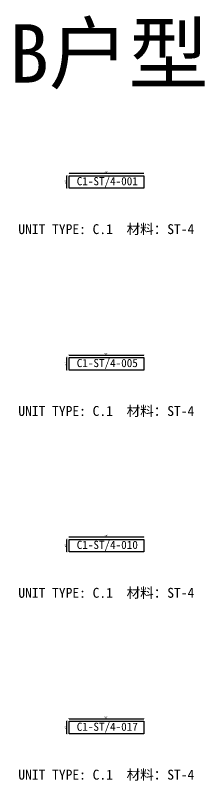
# Model space of a CAD drawing. Header units: millimetres. Extents: x -46962 to 137822, y -48342 to 2116.
# Drawn here: x -27664 to -25345, y -7338 to 2047 of the extents above; entities that cross this region are included whole.
import ezdxf
from ezdxf.enums import TextEntityAlignment as Align

# ---------------------------------------------------------------- set-up
doc = ezdxf.new("R2010")
doc.units = ezdxf.units.MM
doc.layers.add('COUNTERTOP_NUMBER', color=3, linetype='Continuous')
doc.layers.add('COUNTERTOPS', color=7, linetype='Continuous')
doc.styles.add('样式 1', font='')
doc.styles.get('样式 1').set_extended_font_data('NSimSun')
doc.dimstyles.new('副本 ISO-25', dxfattribs={"dimtxt": 25, "dimasz": 10, "dimexe": 1.5, "dimexo": 0.5, "dimtad": 1, "dimlfac": 0.03937, "dimlunit": 5, "dimtxsty": '样式 1', "dimblk": 'ARCHTICK', "dimcen": 2.5, "dimclrd": 256, "dimclrt": 1, "dimazin": 3, "dimtfac": 1, "dimtmove": 0, "dimatfit": 3, "dimfxlon": 1})

# ---------------------------------------------------------------- blocks, each defined once
blk = doc.blocks.new('_ArchTick')
at = {"color": 0, "linetype": 'ByBlock', "const_width": 0.15}
blk.add_lwpolyline([(-0.5, -0.5), (0.5, 0.5)], dxfattribs=at)
blk = doc.blocks.new('*D213')
at = {"color": 0, "lineweight": -2, "transparency": 16777216}
for p, q in [((-27005.5, 109.2), (-27005.5, 111.7)), ((-26091.1, 109.2), (-26091.1, 111.7))]:
    blk.add_line(p, q, dxfattribs=at)
at = {"lineweight": -2, "transparency": 16777216}
blk.add_line((-27005.5, 110.2), (-26091.1, 110.2), dxfattribs=at)
at = {"layer": 'Defpoints', "color": 0, "transparency": 16777216}
for p in [(-26091.1, 110.2), (-27005.5, 79.4), (-26091.1, 79.4)]:
    blk.add_point(p, dxfattribs=at)
at = {"lineweight": -2, "transparency": 16777216, "xscale": 10, "yscale": 10, "zscale": 10, "rotation": 180}
blk.add_blockref('_ArchTick', (-27005.5, 110.2), dxfattribs=at)
at = {"lineweight": -2, "transparency": 16777216, "xscale": 10, "yscale": 10, "zscale": 10}
blk.add_blockref('_ArchTick', (-26091.1, 110.2), dxfattribs=at)
at = {"color": 1, "transparency": 16777216, "insert": (-26548.3, 123.4), "char_height": 25, "attachment_point": 5, "style": '样式 1'}
blk.add_mtext('\\A1;36"', dxfattribs=at)
blk = doc.blocks.new('*D214')
at = {"color": 0, "lineweight": -2, "transparency": 16777216}
for p, q in [((-27030.3, 79.4), (-27032.8, 79.4)), ((-27030.3, -73), (-27032.8, -73))]:
    blk.add_line(p, q, dxfattribs=at)
at = {"lineweight": -2, "transparency": 16777216}
blk.add_line((-27031.3, -73), (-27031.3, 79.4), dxfattribs=at)
at = {"layer": 'Defpoints', "color": 0, "transparency": 16777216}
for p in [(-27031.3, 79.4), (-27005.5, 79.4), (-27005.5, -73)]:
    blk.add_point(p, dxfattribs=at)
at = {"lineweight": -2, "transparency": 16777216, "xscale": 10, "yscale": 10, "zscale": 10}
for p, rotation in [((-27031.3, 79.4), 90), ((-27031.3, -73), 270)]:
    blk.add_blockref('_ArchTick', p, dxfattribs=dict(at, rotation=rotation))
at = {"color": 1, "transparency": 16777216, "insert": (-27044.4, 3.2), "char_height": 25, "attachment_point": 5, "rotation": 90, "style": '样式 1'}
blk.add_mtext('\\A1;6"', dxfattribs=at)
blk = doc.blocks.new('*D222')
at = {"color": 0, "lineweight": -2, "transparency": 16777216}
for p, q in [((-27005.5, -2120.3), (-27005.5, -2117.8)), ((-26091.1, -2120.3), (-26091.1, -2117.8))]:
    blk.add_line(p, q, dxfattribs=at)
at = {"lineweight": -2, "transparency": 16777216}
blk.add_line((-27005.5, -2119.3), (-26091.1, -2119.3), dxfattribs=at)
at = {"layer": 'Defpoints', "color": 0, "transparency": 16777216}
for p in [(-27005.5, -2150.2), (-26091.1, -2119.3), (-26091.1, -2150.2)]:
    blk.add_point(p, dxfattribs=at)
at = {"lineweight": -2, "transparency": 16777216, "xscale": 10, "yscale": 10, "zscale": 10, "rotation": 180}
blk.add_blockref('_ArchTick', (-27005.5, -2119.3), dxfattribs=at)
at = {"lineweight": -2, "transparency": 16777216, "xscale": 10, "yscale": 10, "zscale": 10}
blk.add_blockref('_ArchTick', (-26091.1, -2119.3), dxfattribs=at)
at = {"color": 1, "transparency": 16777216, "insert": (-26548.3, -2106.2), "char_height": 25, "attachment_point": 5, "style": '样式 1'}
blk.add_mtext('\\A1;36"', dxfattribs=at)
blk = doc.blocks.new('*D223')
at = {"color": 0, "lineweight": -2, "transparency": 16777216}
for p, q in [((-27030.3, -2150.2), (-27032.8, -2150.2)), ((-27030.3, -2302.6), (-27032.8, -2302.6))]:
    blk.add_line(p, q, dxfattribs=at)
at = {"lineweight": -2, "transparency": 16777216}
blk.add_line((-27031.3, -2302.6), (-27031.3, -2150.2), dxfattribs=at)
at = {"layer": 'Defpoints', "color": 0, "transparency": 16777216}
for p in [(-27031.3, -2150.2), (-27005.5, -2150.2), (-27005.5, -2302.6)]:
    blk.add_point(p, dxfattribs=at)
at = {"lineweight": -2, "transparency": 16777216, "xscale": 10, "yscale": 10, "zscale": 10}
for p, rotation in [((-27031.3, -2150.2), 90), ((-27031.3, -2302.6), 270)]:
    blk.add_blockref('_ArchTick', p, dxfattribs=dict(at, rotation=rotation))
at = {"color": 1, "transparency": 16777216, "insert": (-27044.4, -2226.4), "char_height": 25, "attachment_point": 5, "rotation": 90, "style": '样式 1'}
blk.add_mtext('\\A1;6"', dxfattribs=at)
blk = doc.blocks.new('*D231')
at = {"color": 0, "lineweight": -2, "transparency": 16777216}
for p, q in [((-27005.5, -4349.9), (-27005.5, -4347.4)), ((-26091.1, -4349.9), (-26091.1, -4347.4))]:
    blk.add_line(p, q, dxfattribs=at)
at = {"lineweight": -2, "transparency": 16777216}
blk.add_line((-27005.5, -4348.9), (-26091.1, -4348.9), dxfattribs=at)
at = {"layer": 'Defpoints', "color": 0, "transparency": 16777216}
for p in [(-27005.5, -4379.7), (-26091.1, -4348.9), (-26091.1, -4379.7)]:
    blk.add_point(p, dxfattribs=at)
at = {"lineweight": -2, "transparency": 16777216, "xscale": 10, "yscale": 10, "zscale": 10, "rotation": 180}
blk.add_blockref('_ArchTick', (-27005.5, -4348.9), dxfattribs=at)
at = {"lineweight": -2, "transparency": 16777216, "xscale": 10, "yscale": 10, "zscale": 10}
blk.add_blockref('_ArchTick', (-26091.1, -4348.9), dxfattribs=at)
at = {"color": 1, "transparency": 16777216, "insert": (-26548.3, -4335.8), "char_height": 25, "attachment_point": 5, "style": '样式 1'}
blk.add_mtext('\\A1;36"', dxfattribs=at)
blk = doc.blocks.new('*D232')
at = {"color": 0, "lineweight": -2, "transparency": 16777216}
for p, q in [((-27030.3, -4379.7), (-27032.8, -4379.7)), ((-27030.3, -4532.1), (-27032.8, -4532.1))]:
    blk.add_line(p, q, dxfattribs=at)
at = {"lineweight": -2, "transparency": 16777216}
blk.add_line((-27031.3, -4532.1), (-27031.3, -4379.7), dxfattribs=at)
at = {"layer": 'Defpoints', "color": 0, "transparency": 16777216}
for p in [(-27031.3, -4379.7), (-27005.5, -4379.7), (-27005.5, -4532.1)]:
    blk.add_point(p, dxfattribs=at)
at = {"lineweight": -2, "transparency": 16777216, "xscale": 10, "yscale": 10, "zscale": 10}
for p, rotation in [((-27031.3, -4379.7), 90), ((-27031.3, -4532.1), 270)]:
    blk.add_blockref('_ArchTick', p, dxfattribs=dict(at, rotation=rotation))
at = {"color": 1, "transparency": 16777216, "insert": (-27044.4, -4455.9), "char_height": 25, "attachment_point": 5, "rotation": 90, "style": '样式 1'}
blk.add_mtext('\\A1;6"', dxfattribs=at)
blk = doc.blocks.new('*D240')
at = {"color": 0, "lineweight": -2, "transparency": 16777216}
for p, q in [((-27005.5, -6579.5), (-27005.5, -6577)), ((-26091.1, -6579.5), (-26091.1, -6577))]:
    blk.add_line(p, q, dxfattribs=at)
at = {"lineweight": -2, "transparency": 16777216}
blk.add_line((-27005.5, -6578.5), (-26091.1, -6578.5), dxfattribs=at)
at = {"layer": 'Defpoints', "color": 0, "transparency": 16777216}
for p in [(-27005.5, -6609.3), (-26091.1, -6578.5), (-26091.1, -6609.3)]:
    blk.add_point(p, dxfattribs=at)
at = {"lineweight": -2, "transparency": 16777216, "xscale": 10, "yscale": 10, "zscale": 10, "rotation": 180}
blk.add_blockref('_ArchTick', (-27005.5, -6578.5), dxfattribs=at)
at = {"lineweight": -2, "transparency": 16777216, "xscale": 10, "yscale": 10, "zscale": 10}
blk.add_blockref('_ArchTick', (-26091.1, -6578.5), dxfattribs=at)
at = {"color": 1, "transparency": 16777216, "insert": (-26548.3, -6565.3), "char_height": 25, "attachment_point": 5, "style": '样式 1'}
blk.add_mtext('\\A1;36"', dxfattribs=at)
blk = doc.blocks.new('*D241')
at = {"color": 0, "lineweight": -2, "transparency": 16777216}
for p, q in [((-27030.3, -6609.3), (-27032.8, -6609.3)), ((-27030.3, -6761.7), (-27032.8, -6761.7))]:
    blk.add_line(p, q, dxfattribs=at)
at = {"lineweight": -2, "transparency": 16777216}
blk.add_line((-27031.3, -6761.7), (-27031.3, -6609.3), dxfattribs=at)
at = {"layer": 'Defpoints', "color": 0, "transparency": 16777216}
for p in [(-27031.3, -6609.3), (-27005.5, -6609.3), (-27005.5, -6761.7)]:
    blk.add_point(p, dxfattribs=at)
at = {"lineweight": -2, "transparency": 16777216, "xscale": 10, "yscale": 10, "zscale": 10}
for p, rotation in [((-27031.3, -6609.3), 90), ((-27031.3, -6761.7), 270)]:
    blk.add_blockref('_ArchTick', p, dxfattribs=dict(at, rotation=rotation))
at = {"color": 1, "transparency": 16777216, "insert": (-27044.4, -6685.5), "char_height": 25, "attachment_point": 5, "rotation": 90, "style": '样式 1'}
blk.add_mtext('\\A1;6"', dxfattribs=at)

msp = doc.modelspace()

# ---------------------------------------------------------------- linework, layer by layer
at = {"layer": 'COUNTERTOPS'}
for points in [[(-27005.466, 79.399), (-26091.066, 79.399), (-26091.066, -73.001), (-27005.466, -73.001)], [(-27005.466, -2150.168), (-26091.066, -2150.168), (-26091.066, -2302.568), (-27005.466, -2302.568)], [(-27005.466, -4379.736), (-26091.066, -4379.736), (-26091.066, -4532.136), (-27005.466, -4532.136)], [(-27005.466, -6609.303), (-26091.066, -6609.303), (-26091.066, -6761.703), (-27005.466, -6761.703)]]:
    msp.add_lwpolyline(points, close=True, dxfattribs=at)

# ---------------------------------------------------------------- texts
at = {"style": '样式 1'}
for s, height, p in [('B户型', 716.2262, (-27739.164, 1221.173)), ('UNIT TYPE: C.1', 121.5865, (-27627.157, -635.758)), ('材料：ST-4', 121.5865, (-26300.876, -635.758)), ('UNIT TYPE: C.1', 121.5865, (-27627.157, -2865.325)), ('材料：ST-4', 121.5865, (-26300.876, -2865.325)), ('UNIT TYPE: C.1', 121.5865, (-27627.157, -5094.893)), ('材料：ST-4', 121.5865, (-26300.876, -5094.893)), ('UNIT TYPE: C.1', 121.5865, (-27627.157, -7324.46)), ('材料：ST-4', 121.5865, (-26300.876, -7324.46))]:
    msp.add_text(s, height=height, dxfattribs=at).set_placement(p)
at = {"layer": 'COUNTERTOP_NUMBER', "color": 3, "style": '样式 1'}
for s, p in [('C1-ST/4-001', (-26537.603, 12.83)), ('C1-ST/4-005', (-26537.603, -2216.738)), ('C1-ST/4-010', (-26537.603, -4446.305)), ('C1-ST/4-017', (-26537.603, -6675.872))]:
    msp.add_text(s, height=100, dxfattribs=at).set_placement(p, align=Align.MIDDLE_CENTER)

# ---------------------------------------------------------------- dimensions: what is measured, and where the dimension line sits
for base, p1, p2, picture, middle in [((-26091.066, 110.235), (-27005.466, 79.399), (-26091.066, 79.399), '*D213', (-26548.266, 123.36)), ((-26091.066, -2119.333), (-27005.466, -2150.168), (-26091.066, -2150.168), '*D222', (-26548.266, -2106.208)), ((-26091.066, -4348.9), (-27005.466, -4379.736), (-26091.066, -4379.736), '*D231', (-26548.266, -4335.775)), ((-26091.066, -6578.467), (-27005.466, -6609.303), (-26091.066, -6609.303), '*D240', (-26548.266, -6565.342))]:
    dim = msp.add_linear_dim(base=base, p1=p1, p2=p2, dimstyle='副本 ISO-25')
    dim.commit()
    dim.dimension.update_dxf_attribs({"geometry": picture, "text_midpoint": middle})
for base, p1, p2, picture, middle in [((-27031.301, 79.399), (-27005.466, -73.001), (-27005.466, 79.399), '*D214', (-27044.426, 3.199)), ((-27031.301, -2150.168), (-27005.466, -2302.568), (-27005.466, -2150.168), '*D223', (-27044.426, -2226.368)), ((-27031.301, -4379.736), (-27005.466, -4532.136), (-27005.466, -4379.736), '*D232', (-27044.426, -4455.936)), ((-27031.301, -6609.303), (-27005.466, -6761.703), (-27005.466, -6609.303), '*D241', (-27044.426, -6685.503))]:
    dim = msp.add_linear_dim(base=base, p1=p1, p2=p2, angle=90, dimstyle='副本 ISO-25')
    dim.commit()
    dim.dimension.update_dxf_attribs({"geometry": picture, "text_midpoint": middle})

doc.saveas('drawing.dxf')
